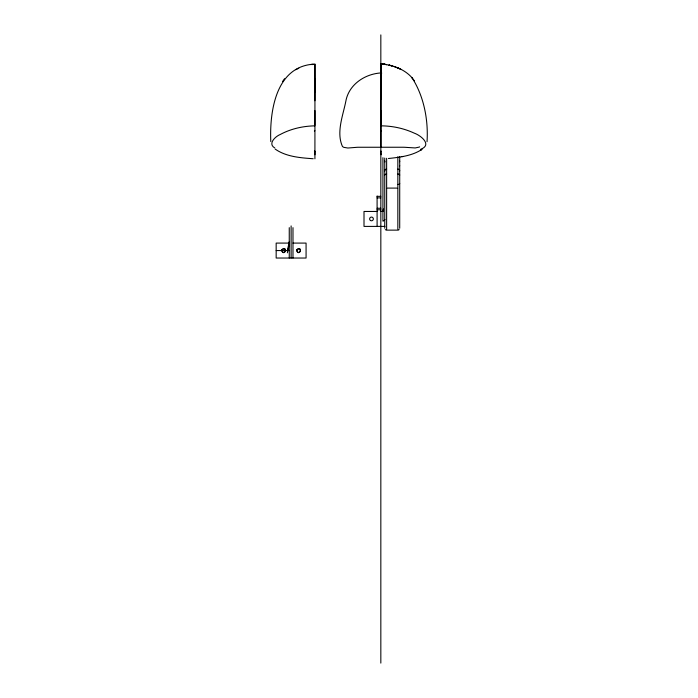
<?xml version="1.0" encoding="UTF-8"?>
<svg xmlns="http://www.w3.org/2000/svg" width="698" height="698" viewBox="0 0 698 698"><rect width="100%" height="100%" fill="white"/><g stroke="black" fill="none" stroke-linecap="round" stroke-linejoin="round"><path stroke-width="1.05" d="M314.938 79.694L314.938 79.118L314.92 158.804M314.938 81.919L314.938 80.383M380.846 80.383C380.82 77.042 380.829 82.242 381.152 80.261A1.056 0.585 10.7 0 1 381.317 80.061L381.448 79.938M380.829 99.535L380.838 64.103M314.92 100.765L314.929 64.103L311.858 64.582L313.105 64.364M314.92 154.764L314.955 151.169M427.036 141.738C428.441 119.995 423.913 96.123 411.968 77.696C404.552 69.311 393.375 65.202 382.452 64.103M287.375 250.556L289.356 241.473M287.375 252.824L289.356 243.733M383.141 210.028L383.56 208.92M313.35 64.19C275.78 66.842 269.515 111.558 270.789 141.546M282.533 81.553L284.548 78.743M381.448 92.424L381.431 92.45A4.799 3.76 45.7 0 1 381.178 92.747L380.846 85.374M384.075 220.385L383.429 220.908M384.336 220.193L384.362 220.175A1.056 0.611 16.6 0 0 384.511 219.966L384.956 219.408M388.437 158.516C399.945 157.251 412.309 155.863 422.159 149.25M420.545 150.384L421.33 149.834M398.532 230L399.16 229.581M420.658 149.311C432.612 144.879 420.807 135.447 414.333 133.178C403.88 128.336 392.346 125.876 380.829 125.849M295.69 69.713L298.77 68.264M402.004 156.657L403.016 156.439M312.163 64.347L310.619 64.6M314.92 125.849C302.906 126.076 290.804 128.807 280.177 134.522C275.282 136.485 267.491 143.875 274.811 147.976M380.96 147.365L380.96 72.932C364.757 73.962 348.703 84.598 345.807 101.385C342.919 115.789 336.131 132.376 342.43 146.414A5.078 5.078 0 0 0 343.87 147.357L347.892 148.02L355.395 147.435A55.814 55.814 0 0 1 357.873 147.261L403.566 147.243A62.523 62.523 0 0 1 406.873 147.426L415.188 147.941L419.123 147.121A5.758 5.758 0 0 0 419.629 146.833M377.095 196.347L380.829 196.347M377.095 197.883L380.829 197.883M377.095 208.266L380.829 208.266M377.095 209.793L380.829 209.793M377.095 211.459L364.007 211.459L364.007 226.405L384.921 226.405M380.829 211.459L383.281 211.459A4.712 3.464 78.1 0 1 383.333 210.334M289.251 243.087L276.164 243.087L276.164 258.033L306.073 258.033L306.073 243.087L292.986 243.087M276.164 250.556L289.251 250.556M381.187 154.764L380.864 151.169A1.475 1.475 0 0 0 381.187 151.143M313.193 158.734C300.28 157.835 286.084 156.745 275.178 149.093M314.955 80.855L314.676 80.305A1.056 0.611 -16.6 0 0 314.545 80.034L314.475 80.017M384.842 64.356L384.275 64.277L386.622 64.617L383.682 64.207L385.776 64.486M397.214 67.645L400.774 69.207L393.628 66.38L394.161 66.572M385.305 229.581L385.942 230M414.385 80.846L411.968 77.696L412.274 78.097M380.846 64.19L380.846 65.699M314.938 64.19L314.946 87.294M380.846 65.83L380.855 87.294M380.829 110.624L380.829 125.055M314.938 86.116L314.632 92.747A4.799 3.752 -32 0 1 314.458 92.529M314.92 110.624L314.92 125.055M399.71 156.666L399.71 228.263M397.843 156.771L397.843 188.094L386.631 188.094L386.631 158.272M397.843 188.53L397.843 230.131L386.631 230.131L386.631 188.53M384.755 158.08L384.755 228.263M382.923 157.696L382.923 221.126M380.829 34.9L380.829 663.1M377.095 196.016L377.095 226.405M292.986 227.653L292.986 258.033M291.118 225.916L291.118 258.033M289.251 227.653L289.251 258.033M380.951 73.046A50.177 50.177 0 0 1 381.727 73.107M397.843 169.091A1.867 1.815 0 0 1 399.71 170.905M384.755 175.146A1.867 1.126 0 0 1 386.631 174.02M384.755 170.905A1.867 1.815 0 0 1 386.631 169.091M397.843 174.02A1.867 1.126 0 0 1 399.71 175.146M384.964 161.884A1.867 1.806 0 0 1 384.755 161.046M399.71 183.487A1.867 0.977 0 0 1 397.843 184.473M399.579 165.662A1.867 0.489 0 0 1 399.71 165.845M399.71 161.046A1.867 1.806 0 0 1 399.579 161.718M314.37 131.015A2.347 2.33 -32.1 0 1 314.885 130.788M314.911 151.318A2.269 2.269 0 0 1 314.405 151.126M380.864 131.006A1.457 1.448 0 0 1 381.187 131.049M281.905 249.875C283.501 258.173 288.771 244.911 281.905 249.875M296.859 249.875C298.456 258.173 303.726 244.911 296.859 249.875M382.836 64.251L381.256 64.103L384.746 64.513L382.836 64.251M389.528 65.246L388.891 65.088L392.232 65.952L389.528 65.246M282.707 252.179A1.867 1.867 0 0 0 285.508 250.556A1.867 1.867 0 0 0 282.707 248.942A1.867 1.867 0 0 0 282.707 252.179M297.662 252.179A1.867 1.867 0 0 0 300.463 250.556A1.867 1.867 0 0 0 297.662 248.942A1.867 1.867 0 0 0 297.662 252.179M370.551 220.551A1.867 1.867 0 0 0 373.351 218.928A1.867 1.867 0 0 0 370.551 217.314A1.867 1.867 0 0 0 370.551 220.551"/></g></svg>
